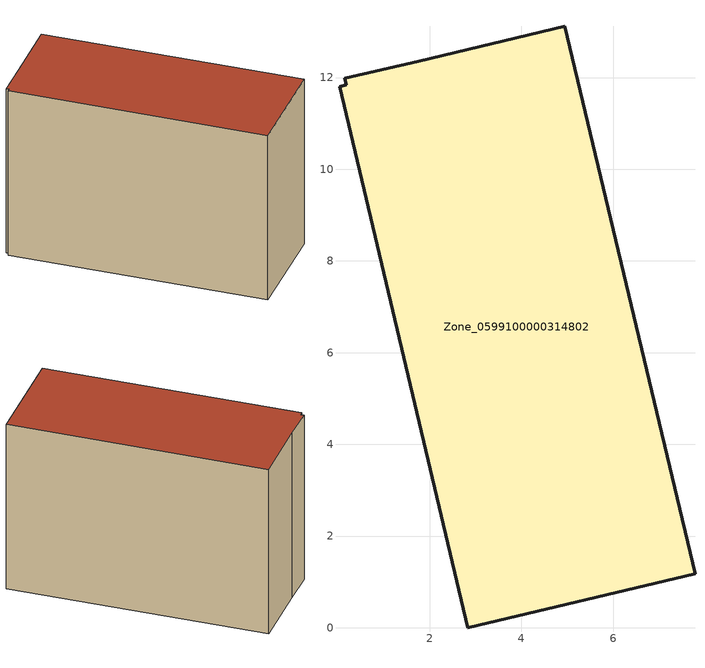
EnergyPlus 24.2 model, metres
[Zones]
Zone_0599100000314802
 floor ground (C_G): 1.76,12.35 4.95,13.12 7.79,1.18 2.83,0 0.03,11.8 0.18,11.84 0.15,11.98 z0
 wall outside (C_F): 4.95,13.12 1.76,12.35 0.15,11.98 0.18,11.84 0.03,11.8 2.83,0 7.79,1.18 4.95,13.12 z0:8.51
 roof outside (C_R): 1.76,12.35 0.15,11.98 0.18,11.84 0.03,11.8 2.83,0 7.79,1.18 4.95,13.12 z8.51
[BUILDING]
Pand.0599100000314802: North Axis=0; Terrain=City; Loads Convergence Tolerance Value=0.04; Temperature Convergence Tolerance Value=0.4; Solar Distribution=FullExterior; Maximum Number of Warmup Days=25; Minimum Number of Warmup Days=1
[Site:Location]
Rotterdam.The.Hague.AP_ZH_NLD Design_Conditions: Latitude=51.96; Longitude=4.45; Time Zone=1; Elevation=-4.5
[SITE:GROUNDTEMPERATURE:BUILDINGSURFACE]
18, 18, 18, 18, 18, 18, 18, 18, 18, 18, 18, 18
[MATERIAL] Thermal Absorptance=0.9; Solar Absorptance=0.7; Visible Absorptance=0.7
Name | Roughness | Thickness | Conductivity | Density | Specific Heat
G.TI.1975-1991 | MediumSmooth | 0.15 | 0.288461 | 540 | 1210
F.TI.1975-1991 | Rough | 0.3 | 0.230769 | 1920 | 840
R.TI.1975-1991 | MediumRough | 0.2 | 0.153846 | 1500 | 1000
[CONSTRUCTION]
C_G: G.TI.1975-1991
C_F: F.TI.1975-1991
C_R: R.TI.1975-1991
[ZONE]
Zone_0599100000314802: Type=1; Multiplier=1; Ceiling Height=Autocalculate; Volume=Autocalculate; Floor Area=autocalculate; Part of Total Floor Area=Yes
[ZONEINFILTRATION:DESIGNFLOWRATE]
Infil_Zone_0599100000314802: Zone or ZoneList or Space or SpaceList=Zone_0599100000314802; Schedule=AlwaysOn; Design Flow Rate Calculation Method=Flow/Area; Flow Rate per Floor Area=0.003; Constant Term Coefficient=1; Temperature Term Coefficient=0; Velocity Term Coefficient=0; Velocity Squared Term Coefficient=0
[HVACTEMPLATE:ZONE:IDEALLOADSAIRSYSTEM]
Zone_0599100000314802: Maximum Heating Supply Air Temperature=50; Minimum Cooling Supply Air Temperature=13; Maximum Heating Supply Air Humidity Ratio=0.0156; Minimum Cooling Supply Air Humidity Ratio=0.0077; Heating Limit=NoLimit; Cooling Limit=NoLimit; Dehumidification Control Type=ConstantSensibleHeatRatio; Cooling Sensible Heat Ratio=0.7; Dehumidification Setpoint=60; Humidification Control Type=None; Humidification Setpoint=30; Outdoor Air Method=None; Outdoor Air Flow Rate per Person=0.00944; Outdoor Air Flow Rate per Zone Floor Area=0; Outdoor Air Flow Rate per Zone=0; Demand Controlled Ventilation Type=None; Outdoor Air Economizer Type=NoEconomizer; Heat Recovery Type=None; Sensible Heat Recovery Effectiveness=0.7; Latent Heat Recovery Effectiveness=0.65
[ZONECONTROL:THERMOSTAT]
ThermostatControl_Zone_0599100000314802: Zone or ZoneList=Zone_0599100000314802; Control Type Schedule=DualSetpointControlType; Control 1=Thermostat_Zone_0599100000314802; Temperature Difference Between Cutout And Setpoint=0
[THERMOSTATSETPOINT:DUALSETPOINT]
Thermostat_Zone_0599100000314802: Heating Setpoint Temperature Schedule=HeatingSetpoint_Zone_0599100000314802; Cooling Setpoint Temperature Schedule=CoolingSetpoint_Zone_0599100000314802
[SCHEDULE:COMPACT]
HeatingSetpoint_Zone_0599100000314802: Through: 12/31, For: AllDays, Until: 24:00, 21
CoolingSetpoint_Zone_0599100000314802: Through: 12/31, For: AllDays, Until: 24:00, 24
DualSetpointControlType: Through: 12/31, For: AllDays, Until: 24:00, 4
AlwaysOn: Through: 12/31, For: AllDays, Until: 24:00, 1
